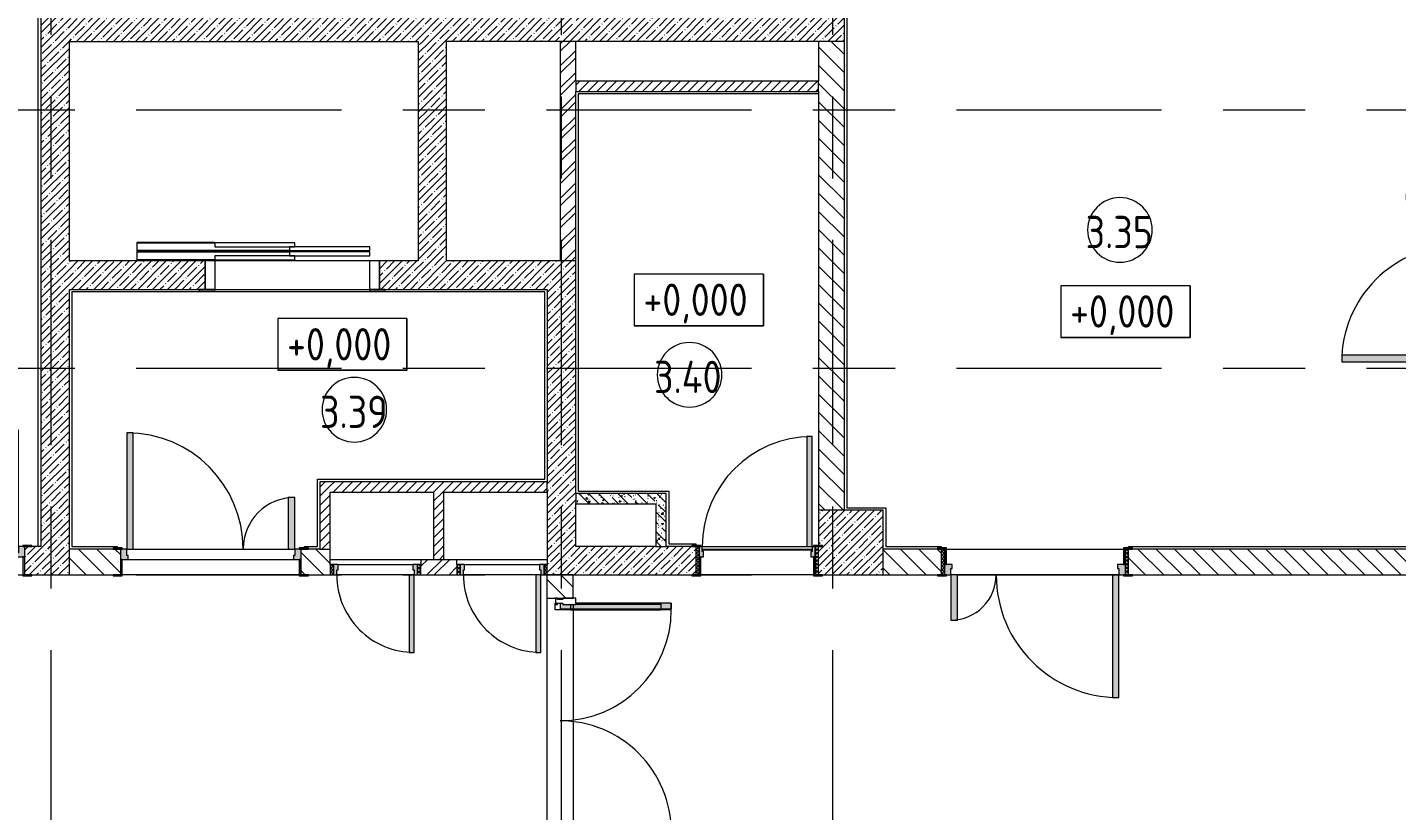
# Model space of a CAD drawing. Header units: millimetres. Extents: x 2623 to 210903, y -8553 to 29000.
# Drawn here: x 30771 to 41371, y 11575 to 17638 of the extents above; entities that cross this region are included whole.
import ezdxf

# ---------------------------------------------------------------- set-up
doc = ezdxf.new("R2010")
doc.units = ezdxf.units.MM
doc.linetypes.add('Осевая', pattern=[3175, 635, -476.25, 1587.5, -476.25])
for name, color, linetype, lineweight in [('A-AREA-IDEN', 7, 'Continuous', 9), ('A-GLAZ-CWMG', 7, 'Continuous', 9), ('A-WALL-1', 7, 'Continuous', 13), ('G-ANNO-DIMS', 7, 'Continuous', 9), ('I-WALL', 7, 'Continuous', 9), ('S-COLS', 7, 'Continuous', 9), ('Оси-2', 7, 'Осевая', 9)]:
    doc.layers.add(name, color=color, linetype=linetype, lineweight=lineweight)
for name, color, linetype, lineweight, true_color in [('A-DETL-GENF-4', 7, 'Continuous', 9, 0xe2e2e2), ('A-DETL-GENF-5', 7, 'Continuous', 9, 0xaaaaaa), ('A-DOOR-1', 7, 'Continuous', 9, 0xaaaaaa), ('A-DOOR-2', 7, 'Continuous', 9, 0xe2e2e2), ('A-DOOR-FRAM-1', 7, 'Continuous', 9, 0xe2e2e2), ('A-DOOR-FRAM-2', 7, 'Continuous', 9, 0xaaaaaa), ('A-FLOR-1', 7, 'Continuous', 9, 0xaaaaaa), ('I-WALL-1', 7, 'Continuous', 9, 0x787878)]:
    doc.layers.add(name, color=color, linetype=linetype, lineweight=lineweight, true_color=true_color)
doc.styles.add('GOST Common_5', font='GOST_Common.ttf', dxfattribs={"width": 0.9, "height": 250})
pattern_1 = [(45, (-63704.33, 0), (-57.024626, 57.024626), []), (45, (-63647.31, 0), (-57.024626, 57.024626), [100.806, -20.161, 3.353, -16.808])]
pattern_2 = [(45, (-63704.33, 0), (-85.53659, 85.53659), []), (45, (-63647.31, 0), (-85.53659, 85.53659), [])]
pattern_3 = [(135, (-63704.33, 0), (-70.71068, -70.71068), [])]
pattern_4 = [(45, (-63704.333, 0), (-35.35534, 35.35534), [])]
pattern_5 = [(135, (-63704.33, 0), (-75.43415, -75.43415), [106.68, -17.78, 3.556, -17.78]), (135, (-63704.33, 75.39), (-75.43415, -75.43415), []), (50, (-63704.33, 0), (127.52922, -11.15758), [13.335, -146.685]), (355, (-63704.33, 0), (-24.66966, 133.74002), [10.668, -117.348]), (100.451, (-63693.7, -0.93), (102.85973, 122.58178), [11.333, -124.663]), (46.184, (-63704.33, 35.56), (189.75516, -29.43036), [20.002, -220.027]), (96.636, (-63688.52, 33.1), (166.1822, 173.1996), [17, -186.995]), (351.184, (-63704.33, 35.56), (166.18393, 173.19757), [16.002, -176.022]), (21, (-63686.55, 26.67), (106.13027, -71.58603), [13.335, -146.685]), (326, (-63686.55, 26.67), (43.26188, 128.93175), [10.668, -117.348]), (71.451, (-63677.71, 20.7), (149.39198, 57.34505), [11.333, -124.663]), (37.5, (-63704.333, 0), (2.162228, 59.188357), [3.353, -112.573, 3.353, -115.773, -117.792]), (37.5, (-63704.333, 0), (2.162228, 59.188357), [-235.052, 3.353, -114.44]), (7.5, (-63704.33, 0), (46.773857, 70.126152), [3.353, -64.567, 3.353, -109.906, -44.894]), (7.5, (-63704.33, 0), (46.773857, 70.126152), [-181.178, 3.353, -41.542]), (327.5, (-63743.98, 0), (94.913671, -4.010093), [3.353, -41.097, 3.353, -135.331, -184.023]), (327.5, (-63743.98, 0), (94.913671, -4.010093), [-183.134, 3.353, -180.67]), (317.5, (-63761.76, 0), (103.69057, 17.79882), [3.353, -54.432, 3.353, -88.748, -130.683]), (317.5, (-63761.76, 0), (103.69057, 17.79882), [-149.885, 3.353, -127.33])]

# ---------------------------------------------------------------- blocks, each defined once
blk = doc.blocks.new('110_Дверь_СКБ_2Ст - Д-1_л_Лестничная клетка EIS60 2-32142534-План монтажа стен и перегородок 3 этажа в осях 23-33')
at = {"layer": 'A-DOOR-2'}
for points in [[(612.5, 110), (662.5, 110), (662.5, 1010), (612.5, 1010)], [(-587.5, 110), (-587.5, 510), (-637.5, 510), (-637.5, 110)], [(712.5, -110), (712.5, 30), (697.5, 30), (697.5, -110)]]:
    blk.add_hatch(color=256, dxfattribs=at).paths.add_polyline_path(points)
h = blk.add_hatch(color=256, dxfattribs=at)
h.paths.add_polyline_path([(712.5, 30), (712.5, 110), (662.5, 110), (662.5, 60), (652.5, 60), (652.5, 30)])
h.paths.add_polyline_path([(-627.5, 30), (-627.5, 60), (-637.5, 60), (-637.5, 110), (-687.5, 110), (-687.5, 30)])
at = {"layer": 'A-DOOR-FRAM-1'}
for points in [[(-672.5, 110), (-672.5, 118), (-742.5, 118), (-742.5, 110)], [(767.5, 110), (767.5, 118), (697.5, 118), (697.5, 110)], [(-672.5, -110), (-672.5, 30), (-687.5, 30), (-687.5, -110)], [(-672.5, -118), (-672.5, -110), (-742.5, -110), (-742.5, -118)], [(767.5, -118), (767.5, -110), (697.5, -110), (697.5, -118)]]:
    blk.add_hatch(color=256, dxfattribs=at).paths.add_polyline_path(points)
at = {"layer": 'A-DOOR-1'}
for p, q in [((662.5, 1010), (612.5, 1010)), ((612.5, 1010), (612.5, 110)), ((662.5, 110), (662.5, 1010)), ((-637.5, 510), (-637.5, 110)), ((-587.5, 510), (-637.5, 510)), ((-587.5, 110), (-587.5, 510)), ((-637.5, 110), (-587.5, 110)), ((612.5, 110), (662.5, 110))]:
    blk.add_line(p, q, dxfattribs=at)
for centre, radius, start, end in [((662.5, 110), 900, 90, 180), ((-637.5, 110), 400, 360, 90)]:
    blk.add_arc(centre, radius, start, end, dxfattribs=at)
at = {"layer": 'A-DOOR-FRAM-2'}
for p, q in [((-672.5, 118), (-742.5, 118)), ((-742.5, 118), (-742.5, 110)), ((-742.5, 110), (-672.5, 110)), ((-637.5, 110), (-687.5, 110)), ((-687.5, 110), (-687.5, 30)), ((-672.5, 110), (-672.5, 118)), ((-637.5, 60), (-637.5, 110)), ((662.5, 110), (662.5, 60)), ((712.5, 110), (662.5, 110)), ((767.5, 118), (697.5, 118)), ((697.5, 118), (697.5, 110)), ((697.5, 110), (767.5, 110)), ((712.5, 30), (712.5, 110)), ((767.5, 110), (767.5, 118)), ((-687.5, 30), (-627.5, 30)), ((-672.5, 30), (-687.5, 30)), ((-687.5, 30), (-687.5, -110)), ((-672.5, -110), (-672.5, 30)), ((-627.5, 60), (-637.5, 60)), ((-627.5, 30), (-627.5, 60)), ((662.5, 60), (652.5, 60)), ((652.5, 60), (652.5, 30)), ((652.5, 30), (712.5, 30)), ((712.5, 30), (697.5, 30)), ((697.5, 30), (697.5, -110)), ((712.5, -110), (712.5, 30)), ((-672.5, -110), (-742.5, -110)), ((-742.5, -110), (-742.5, -118)), ((-742.5, -118), (-672.5, -118)), ((-687.5, -110), (-672.5, -110)), ((-672.5, -118), (-672.5, -110)), ((697.5, -110), (712.5, -110)), ((767.5, -110), (697.5, -110)), ((697.5, -110), (697.5, -118)), ((697.5, -118), (767.5, -118)), ((767.5, -118), (767.5, -110))]:
    blk.add_line(p, q, dxfattribs=at)
blk = doc.blocks.new('110_Дверь_СКБ_2Ст - Д-3а 1450x2100h_Лестничная клетка из коридора-32352288-План монтажа стен и перегородок 3 этажа в осях 23-33')
at = {"layer": 'A-DOOR-2'}
for points in [[(-587.5, 100), (-587.5, 1000), (-637.5, 1000), (-637.5, 100)], [(662.5, 100), (662.5, 500), (612.5, 500), (612.5, 100)], [(712.5, -100), (712.5, 20), (697.5, 20), (697.5, -100)]]:
    blk.add_hatch(color=256, dxfattribs=at).paths.add_polyline_path(points)
h = blk.add_hatch(color=256, dxfattribs=at)
h.paths.add_polyline_path([(712.5, 20), (712.5, 100), (662.5, 100), (662.5, 50), (652.5, 50), (652.5, 20)])
h.paths.add_polyline_path([(-627.5, 20), (-627.5, 50), (-637.5, 50), (-637.5, 100), (-687.5, 100), (-687.5, 20)])
at = {"layer": 'A-DOOR-FRAM-1'}
for points in [[(-672.5, 100), (-672.5, 108), (-742.5, 108), (-742.5, 100)], [(767.5, 100), (767.5, 108), (697.5, 108), (697.5, 100)], [(-672.5, -100), (-672.5, 20), (-687.5, 20), (-687.5, -100)], [(-672.5, -108), (-672.5, -100), (-742.5, -100), (-742.5, -108)], [(767.5, -108), (767.5, -100), (697.5, -100), (697.5, -108)]]:
    blk.add_hatch(color=256, dxfattribs=at).paths.add_polyline_path(points)
at = {"layer": 'A-DOOR-1'}
for p, q in [((-637.5, 1000), (-637.5, 100)), ((-587.5, 1000), (-637.5, 1000)), ((-587.5, 100), (-587.5, 1000)), ((662.5, 500), (612.5, 500)), ((612.5, 500), (612.5, 100)), ((662.5, 100), (662.5, 500)), ((-637.5, 100), (-587.5, 100)), ((612.5, 100), (662.5, 100))]:
    blk.add_line(p, q, dxfattribs=at)
for centre, radius, start, end in [((-637.5, 100), 900, 0, 90), ((662.5, 100), 400, 90, 180)]:
    blk.add_arc(centre, radius, start, end, dxfattribs=at)
at = {"layer": 'A-DOOR-FRAM-2'}
for p, q in [((-672.5, 108), (-742.5, 108)), ((-742.5, 108), (-742.5, 100)), ((-672.5, 100), (-672.5, 108)), ((767.5, 108), (697.5, 108)), ((697.5, 108), (697.5, 100)), ((767.5, 100), (767.5, 108)), ((-742.5, 100), (-672.5, 100)), ((-637.5, 100), (-687.5, 100)), ((-687.5, 100), (-687.5, 20)), ((-687.5, 20), (-627.5, 20)), ((-672.5, 20), (-687.5, 20)), ((-687.5, 20), (-687.5, -100)), ((-672.5, -100), (-672.5, 20)), ((-637.5, 50), (-637.5, 100)), ((-627.5, 50), (-637.5, 50)), ((-627.5, 20), (-627.5, 50)), ((662.5, 50), (652.5, 50)), ((652.5, 50), (652.5, 20)), ((652.5, 20), (712.5, 20)), ((662.5, 100), (662.5, 50)), ((712.5, 100), (662.5, 100)), ((697.5, 100), (767.5, 100)), ((712.5, 20), (697.5, 20)), ((697.5, 20), (697.5, -100)), ((712.5, 20), (712.5, 100)), ((712.5, -100), (712.5, 20)), ((-672.5, -100), (-742.5, -100)), ((-742.5, -100), (-742.5, -108)), ((-687.5, -100), (-672.5, -100)), ((-672.5, -108), (-672.5, -100)), ((697.5, -100), (712.5, -100)), ((767.5, -100), (697.5, -100)), ((697.5, -100), (697.5, -108)), ((767.5, -108), (767.5, -100)), ((-742.5, -108), (-672.5, -108)), ((697.5, -108), (767.5, -108))]:
    blk.add_line(p, q, dxfattribs=at)
blk = doc.blocks.new('110_Дверь_СКБ_1Ст_Внутренняя1 - Д-8_п_ 950x2100h_охрана 2-32352576-План монтажа стен и перегородок 3 этажа в осях 23-33')
at = {"layer": 'A-DOOR-1'}
h = blk.add_hatch(dxfattribs=at)
h.set_pattern_fill('FP_13', color=256, style=0, pattern_type=2)
h.set_pattern_definition([(135, (1826.41, 174.685), (-14.14214, -14.14214), []), (225, (1826.41, 174.685), (14.14214, -14.14214), [])])
h.paths.add_polyline_path([(487, -110), (487, 110), (462, 110), (462, -110)])
at = {"layer": 'A-DOOR-2'}
h = blk.add_hatch(color=256, dxfattribs=at)
h.paths.add_polyline_path([(427, 30), (462, 30), (462, 110), (437, 110), (437, 70), (427, 70)])
h.paths.add_polyline_path([(-403, 30), (-403, 70), (-413, 70), (-413, 110), (-438, 110), (-438, 30)])
at = {"layer": 'A-DOOR-FRAM-1'}
for points in [[(397, 110), (437, 110), (437, 960), (397, 960), (397, 856)], [(-423, 110), (-423, 118), (-493, 118), (-493, 110)], [(-423, 109), (-423, 110), (-438, 109)], [(517, 110), (517, 118), (447, 118), (447, 110)], [(462, 109), (462, 110), (447, 109)], [(-423, -110), (-423, 30), (-438, 30), (-438, -110)], [(462, -110), (462, 30), (447, 30), (447, -110)], [(-423, -118), (-423, -110), (-493, -110), (-493, -118)], [(517, -118), (517, -110), (447, -110), (447, -118)]]:
    blk.add_hatch(color=256, dxfattribs=at).paths.add_polyline_path(points)
at = {"layer": 'A-DOOR-FRAM-2'}
h = blk.add_hatch(dxfattribs=at)
h.set_pattern_fill('FP_14', color=256, style=0, pattern_type=2)
h.set_pattern_definition([(45, (-296.384, 174.685), (-14.1421, 14.1421), []), (135, (-296.384, 174.685), (-14.1421, -14.1421), [])])
h.paths.add_polyline_path([(-438, -110), (-438, 110), (-463, 110), (-463, -110)])
at = {"layer": 'A-DOOR-1'}
for p, q in [((437, 960), (397, 960)), ((397, 960), (397, 110)), ((437, 110), (437, 960)), ((397, 110), (437, 110))]:
    blk.add_line(p, q, dxfattribs=at)
blk.add_arc((437, 110), 850, 90, 180, dxfattribs=at)
at = {"layer": 'A-DOOR-FRAM-2'}
for p, q in [((-423, 118), (-493, 118)), ((-493, 118), (-493, 110)), ((-493, 110), (-423, 110)), ((-438, 110), (-463, 110)), ((-463, 110), (-463, -110)), ((-413, 110), (-438, 110)), ((-438, 110), (-438, 30)), ((-438, -110), (-438, 110)), ((-423, 110), (-438, 110)), ((-438, 110), (-438, 109)), ((-438, 109), (-423, 109)), ((-423, 110), (-423, 118)), ((-423, 109), (-423, 110)), ((-413, 70), (-413, 110)), ((437, 110), (437, 70)), ((462, 110), (437, 110)), ((517, 118), (447, 118)), ((447, 118), (447, 110)), ((462, 110), (447, 110)), ((447, 110), (447, 109)), ((447, 110), (517, 110)), ((447, 109), (462, 109)), ((462, 30), (462, 110)), ((487, 110), (462, 110)), ((462, 110), (462, -110)), ((462, 109), (462, 110)), ((487, -110), (487, 110)), ((517, 110), (517, 118)), ((-438, 30), (-403, 30)), ((-423, 30), (-438, 30)), ((-438, 30), (-438, -110)), ((-423, -110), (-423, 30)), ((-403, 70), (-413, 70)), ((-403, 30), (-403, 70)), ((437, 70), (427, 70)), ((427, 70), (427, 30)), ((427, 30), (462, 30)), ((462, 30), (447, 30)), ((447, 30), (447, -110)), ((462, -110), (462, 30)), ((-423, -110), (-493, -110)), ((-493, -110), (-493, -118)), ((-493, -118), (-423, -118)), ((-463, -110), (-438, -110)), ((-438, -110), (-423, -110)), ((-423, -118), (-423, -110)), ((447, -110), (462, -110)), ((517, -110), (447, -110)), ((447, -110), (447, -118)), ((447, -118), (517, -118)), ((462, -110), (487, -110)), ((517, -118), (517, -110))]:
    blk.add_line(p, q, dxfattribs=at)
blk = doc.blocks.new('110_Дверь_СКБ_2Ст - Д-6_л__ ДОО_Дв_1450x2100h_Дверь из раздевальной в коридор-32357677-План монтажа стен и перегородок 3 этажа в осях 23-33')
at = {"layer": 'A-DOOR-1'}
h = blk.add_hatch(dxfattribs=at)
h.set_pattern_fill('FP_21', color=256, style=0, pattern_type=2)
h.set_pattern_definition([(135, (1576.41, 164.685), (-14.14214, -14.14214), []), (225, (1576.41, 164.685), (14.14214, -14.14214), [])])
h.paths.add_polyline_path([(737.5, 100), (712.5, 100), (712.5, -100), (737.5, -100), (737.5, -0.6)])
at = {"layer": 'A-DOOR-2'}
for points in [[(-587.5, 1050), (-637.5, 1050), (-637.5, 100), (-587.5, 100), (-587.5, 864.6)], [(612.5, 450), (612.5, 100), (662.5, 100), (662.5, 450)]]:
    blk.add_hatch(color=256, dxfattribs=at).paths.add_polyline_path(points)
h = blk.add_hatch(color=256, dxfattribs=at)
h.paths.add_polyline_path([(-684.5, 100), (-687.5, 100), (-687.5, 20), (-627.5, 20), (-627.5, 50), (-637.5, 50), (-637.5, 100)])
h.paths.add_polyline_path([(712.5, 100), (662.5, 100), (662.5, 50), (652.5, 50), (652.5, 20), (712.5, 20)])
at = {"layer": 'A-DOOR-FRAM-1'}
for points in [[(-672.5, 108), (-742.5, 108), (-742.5, 100), (-672.5, 100)], [(697.5, 108), (697.5, 100), (767.5, 100), (767.5, 108)], [(-684.5, 20), (-687.5, 20), (-687.5, -100), (-672.5, -100), (-672.5, 20)], [(712.5, 20), (697.5, 20), (697.5, -100), (712.5, -100), (712.5, -0.6)], [(-672.5, -100), (-742.5, -100), (-742.5, -108), (-672.5, -108)], [(697.5, -100), (697.5, -108), (767.5, -108), (767.5, -100)]]:
    blk.add_hatch(color=256, dxfattribs=at).paths.add_polyline_path(points)
at = {"layer": 'A-DOOR-FRAM-2'}
h = blk.add_hatch(dxfattribs=at)
h.set_pattern_fill('FP_22', color=256, style=0, pattern_type=2)
h.set_pattern_definition([(45, (-546.384, 164.685), (-14.1421, 14.1421), []), (135, (-546.384, 164.685), (-14.1421, -14.1421), [])])
h.paths.add_polyline_path([(-712.5, 100), (-712.5, -100), (-687.5, -100), (-687.5, 100)])
at = {"layer": 'A-DOOR-1'}
for p, q in [((-637.5, 1050), (-637.5, 100)), ((-587.5, 1050), (-637.5, 1050)), ((-587.5, 100), (-587.5, 1050)), ((662.5, 450), (612.5, 450)), ((612.5, 450), (612.5, 100)), ((662.5, 100), (662.5, 450)), ((-637.5, 100), (-587.5, 100)), ((612.5, 100), (662.5, 100))]:
    blk.add_line(p, q, dxfattribs=at)
for centre, radius, start, end in [((-637.5, 100), 950, 0, 90), ((662.5, 100), 350, 90, 180)]:
    blk.add_arc(centre, radius, start, end, dxfattribs=at)
at = {"layer": 'A-DOOR-FRAM-2'}
for p, q in [((-672.5, 108), (-742.5, 108)), ((-742.5, 108), (-742.5, 100)), ((-672.5, 100), (-672.5, 108)), ((767.5, 108), (697.5, 108)), ((697.5, 108), (697.5, 100)), ((767.5, 100), (767.5, 108)), ((-742.5, 100), (-672.5, 100)), ((-687.5, 100), (-712.5, 100)), ((-712.5, 100), (-712.5, -100)), ((-637.5, 100), (-687.5, 100)), ((-687.5, 100), (-687.5, 20)), ((-687.5, -100), (-687.5, 100)), ((-687.5, 20), (-627.5, 20)), ((-672.5, 20), (-687.5, 20)), ((-687.5, 20), (-687.5, -100)), ((-672.5, -100), (-672.5, 20)), ((-637.5, 50), (-637.5, 100)), ((-627.5, 50), (-637.5, 50)), ((-627.5, 20), (-627.5, 50)), ((662.5, 50), (652.5, 50)), ((652.5, 50), (652.5, 20)), ((652.5, 20), (712.5, 20)), ((662.5, 100), (662.5, 50)), ((712.5, 100), (662.5, 100)), ((697.5, 100), (767.5, 100)), ((712.5, 20), (697.5, 20)), ((697.5, 20), (697.5, -100)), ((712.5, 20), (712.5, 100)), ((737.5, 100), (712.5, 100)), ((712.5, 100), (712.5, -100)), ((712.5, -100), (712.5, 20)), ((737.5, -100), (737.5, 100)), ((-672.5, -100), (-742.5, -100)), ((-742.5, -100), (-742.5, -108)), ((-712.5, -100), (-687.5, -100)), ((-687.5, -100), (-672.5, -100)), ((-672.5, -108), (-672.5, -100)), ((697.5, -100), (712.5, -100)), ((767.5, -100), (697.5, -100)), ((697.5, -100), (697.5, -108)), ((712.5, -100), (737.5, -100)), ((767.5, -108), (767.5, -100)), ((-742.5, -108), (-672.5, -108)), ((697.5, -108), (767.5, -108))]:
    blk.add_line(p, q, dxfattribs=at)
blk = doc.blocks.new('110_Дверь_СКБ_1Ст - д-18 700x2100h_Технический шкаф ЭОМ и СС-V17-План монтажа стен и перегородок 3 этажа в осях 23-33')
at = {"layer": 'A-DOOR-1'}
h = blk.add_hatch(dxfattribs=at)
h.set_pattern_fill('FP_26', color=256, style=0, pattern_type=2)
h.set_pattern_definition([(135, (1951.41, 124.685), (-14.14214, -14.14214), []), (225, (1951.41, 124.685), (14.14214, -14.14214), [])])
h.paths.add_polyline_path([(362.5, 60), (337.5, 60), (337.5, -20), (362.5, -20)])
at = {"layer": 'A-DOOR-2'}
h = blk.add_hatch(color=256, dxfattribs=at)
h.paths.add_polyline_path([(312.5, 60), (312.5, 20), (302.5, 20), (302.5, -20), (337.5, -20), (337.5, 60)])
h.paths.add_polyline_path([(-287.5, 60), (-312.5, 60), (-312.5, -20), (-277.5, -20), (-277.5, 20), (-287.5, 20)])
at = {"layer": 'A-DOOR-FRAM-1'}
blk.add_hatch(color=256, dxfattribs=at).paths.add_polyline_path([(-247.5, 660), (-287.5, 660), (-287.5, 60), (-247.5, 60)])
at = {"layer": 'A-DOOR-FRAM-2'}
h = blk.add_hatch(dxfattribs=at)
h.set_pattern_fill('FP_27', color=256, style=0, pattern_type=2)
h.set_pattern_definition([(45, (-171.384, 124.685), (-14.1421, 14.1421), []), (135, (-171.384, 124.685), (-14.1421, -14.1421), [])])
h.paths.add_polyline_path([(-312.5, 60), (-337.5, 60), (-337.5, -20), (-312.5, -20)])
at = {"layer": 'A-DOOR-1'}
for p, q in [((-287.5, 660), (-287.5, 60)), ((-247.5, 660), (-287.5, 660)), ((-247.5, 60), (-247.5, 660)), ((-287.5, 60), (-247.5, 60))]:
    blk.add_line(p, q, dxfattribs=at)
blk.add_arc((-287.5, 60), 600, 360, 90, dxfattribs=at)
at = {"layer": 'A-DOOR-FRAM-2'}
for p, q in [((-312.5, 60), (-337.5, 60)), ((-337.5, 60), (-337.5, -20)), ((-287.5, 60), (-312.5, 60)), ((-312.5, 60), (-312.5, -20)), ((-312.5, -20), (-312.5, 60)), ((-287.5, 20), (-287.5, 60)), ((-277.5, 20), (-287.5, 20)), ((-277.5, -20), (-277.5, 20)), ((-247.5, 60), (312.5, 60)), ((312.5, 20), (302.5, 20)), ((302.5, 20), (302.5, -20)), ((312.5, 60), (312.5, 20)), ((337.5, 60), (312.5, 60)), ((337.5, -20), (337.5, 60)), ((362.5, 60), (337.5, 60)), ((337.5, 60), (337.5, -20)), ((362.5, -20), (362.5, 60)), ((-337.5, -20), (-312.5, -20)), ((-312.5, -20), (-277.5, -20)), ((302.5, -20), (-277.5, -20)), ((302.5, -20), (337.5, -20)), ((337.5, -20), (362.5, -20))]:
    blk.add_line(p, q, dxfattribs=at)
blk = doc.blocks.new('BSC_Колонна _Прямоугольная - 500х500-17857564-План монтажа стен и перегородок 3 этажа в осях 23-33')
at = {"layer": 'S-COLS'}
h = blk.add_hatch(dxfattribs=at)
h.set_pattern_fill('FP_36', color=256, style=0, pattern_type=2)
h.set_pattern_definition([(45, (-100850, -13650), (-57.024626, 57.024626), []), (45, (-100792.975, -13650), (-57.024626, 57.024626), [100.806, -20.161, 3.353, -16.808])])
h.paths.add_polyline_path([(-220, -250), (250, -250), (250, 250), (-250, 250), (-250, -22), (-220, -22), (-220, -30), (-250, -30), (-250, -250)])
for p, q in [((250, 250), (-250, 250)), ((-250, 250), (-250, -22)), ((250, -250), (250, 250)), ((-220, -250), (250, -250))]:
    blk.add_line(p, q, dxfattribs=at)
blk = doc.blocks.new('DOR_Дверь лифта - 1350х2050h-19118285-План монтажа стен и перегородок 3 этажа в осях 23-33')
at = {"layer": 'A-DOOR-1'}
for p, q in [((-600, 125), (-720, 125)), ((-720, 125), (-720, 110)), ((-720, 110), (-600, 110)), ((-675, 110), (-675, -110)), ((-600, 110), (-675, 110)), ((-600, 110), (-600, 125)), ((600, 110), (-600, 110)), ((-600, 110), (-600, -110)), ((720, 125), (600, 125)), ((600, 125), (600, 110)), ((600, -110), (600, 110)), ((675, 110), (600, 110)), ((600, 110), (720, 110)), ((675, -110), (675, 110)), ((720, 110), (720, 125)), ((-675, -110), (-600, -110)), ((-600, -110), (600, -110)), ((-600, -150), (-600, -180)), ((20, -150), (-600, -150)), ((-600, -180), (20, -180)), ((-600, -190), (-600, -220)), ((20, -190), (-600, -190)), ((-20, -120), (-20, -150)), ((600, -120), (-20, -120)), ((-20, -150), (600, -150)), ((20, -180), (20, -150)), ((20, -220), (20, -190)), ((600, -110), (675, -110)), ((600, -150), (600, -120)), ((-600, -220), (20, -220)), ((-20, -220), (-20, -250)), ((600, -220), (-20, -220)), ((-20, -250), (600, -250)), ((600, -250), (600, -220))]:
    blk.add_line(p, q, dxfattribs=at)
at = {"layer": 'A-DOOR-FRAM-2'}
for p, q in [((1200, -180), (20, -180)), ((20, -180), (20, -183)), ((20, -183), (1203, -183)), ((1203, -187), (20, -187)), ((20, -187), (20, -190)), ((20, -190), (1200, -190)), ((600, -117), (600, -120)), ((1203, -117), (600, -117)), ((600, -120), (1200, -120)), ((1200, -120), (1200, -180)), ((1200, -190), (1200, -250)), ((1203, -183), (1203, -117)), ((1203, -253), (1203, -187)), ((600, -250), (600, -253)), ((1200, -250), (600, -250)), ((600, -253), (1203, -253))]:
    blk.add_line(p, q, dxfattribs=at)
blk = doc.blocks.new('110_Дверь_СКБ_2Ст - Д-5_п_ Из игровой в коридор-32357676-План монтажа стен и перегородок 3 этажа в осях 23-33')
at = {"layer": 'A-DOOR-2'}
for points in [[(-638, 920), (-638, 20), (-588, 20), (-588, 920)], [(612, 420), (612, 20), (662, 20), (662, 420)]]:
    blk.add_hatch(color=256, dxfattribs=at).paths.add_polyline_path(points)
h = blk.add_hatch(color=256, dxfattribs=at)
h.paths.add_polyline_path([(-688, -60), (-628, -60), (-628, -30), (-638, -30), (-638, 20), (-688, 20)])
h.paths.add_polyline_path([(652, -30), (652, -60), (712, -60), (712, 20), (662, 20), (662, -30)])
at = {"layer": 'A-DOOR-FRAM-1'}
for points in [[(-742, 20), (-672, 20), (-672, 28), (-742, 28)], [(698, 20), (768, 20), (768, 28), (698, 28)], [(-742, -28), (-672, -28), (-672, -20), (-742, -20)], [(698, -28), (768, -28), (768, -20), (698, -20)]]:
    blk.add_hatch(color=256, dxfattribs=at).paths.add_polyline_path(points)
at = {"layer": 'A-DOOR-1'}
for p, q in [((-638, 920), (-638, 20)), ((-588, 920), (-638, 920)), ((-588, 20), (-588, 920)), ((662, 420), (612, 420)), ((612, 420), (612, 20)), ((662, 20), (662, 420)), ((-638, 20), (-588, 20)), ((612, 20), (662, 20))]:
    blk.add_line(p, q, dxfattribs=at)
for centre, radius, start, end in [((-638, 20), 900, 0, 90), ((662, 20), 400, 90, 180)]:
    blk.add_arc(centre, radius, start, end, dxfattribs=at)
at = {"layer": 'A-DOOR-FRAM-2'}
for p, q in [((-672, 28), (-742, 28)), ((-742, 28), (-742, 20)), ((-742, 20), (-672, 20)), ((-638, 20), (-688, 20)), ((-688, 20), (-688, -60)), ((-672, 20), (-672, 28)), ((-638, -30), (-638, 20)), ((662, 20), (662, -30)), ((712, 20), (662, 20)), ((768, 28), (698, 28)), ((698, 28), (698, 20)), ((698, 20), (768, 20)), ((712, -60), (712, 20)), ((768, 20), (768, 28)), ((-672, -20), (-742, -20)), ((-742, -20), (-742, -28)), ((-742, -28), (-672, -28)), ((-688, -60), (-628, -60)), ((-672, -19), (-688, -19)), ((-688, -19), (-688, -20)), ((-688, -20), (-672, -20)), ((-672, -20), (-672, -19)), ((-672, -28), (-672, -20)), ((-628, -30), (-638, -30)), ((-628, -60), (-628, -30)), ((662, -30), (652, -30)), ((652, -30), (652, -60)), ((652, -60), (712, -60)), ((712, -19), (698, -19)), ((698, -19), (698, -20)), ((698, -20), (712, -20)), ((768, -20), (698, -20)), ((698, -20), (698, -28)), ((698, -28), (768, -28)), ((712, -20), (712, -19)), ((768, -28), (768, -20))]:
    blk.add_line(p, q, dxfattribs=at)
blk = doc.blocks.new('Дверь_Витражная_остекление_ - ВВ-7 остекление-32356329-План монтажа стен и перегородок 3 этажа в осях 23-33')
at = {"layer": 'A-DETL-GENF-4'}
for points in [[(-860, -880), (-815, -880), (-815, -20), (-860, -20)], [(865, -880), (910, -880), (910, -140), (900, -140), (900, -40), (910, -40), (910, -20), (865, -20), (865, -572)]]:
    blk.add_hatch(color=256, dxfattribs=at).paths.add_polyline_path(points)
at = {"layer": 'A-DETL-GENF-5'}
for p, q in [((-815, -20), (-860, -20)), ((-860, -880), (-860, -20)), ((-815, -20), (-860, -20)), ((-860, -20), (-860, -880)), ((-860, -100), (-815, -100)), ((-850, -800), (-850, -100)), ((-815, -880), (-815, -20)), ((-815, -880), (-815, -20)), ((-806, -800), (-806, -100)), ((856, -800), (856, -100)), ((865, -880), (865, -20)), ((865, -20), (865, -880)), ((900, -100), (865, -100)), ((900, -800), (900, -140)), ((910, -880), (910, -140)), ((910, -880), (910, -140)), ((-860, -800), (-815, -800)), ((910, -800), (865, -800)), ((-860, -880), (-815, -880)), ((-860, -880), (-815, -880)), ((910, -880), (865, -880)), ((865, -880), (910, -880))]:
    blk.add_line(p, q, dxfattribs=at)
at = {"layer": 'A-DOOR-1'}
for p, q in [((-910, 20), (-860, 20)), ((-910, -20), (-910, 20)), ((-860, 20), (-860, -20)), ((860, 20), (910, 20)), ((860, -20), (860, 20)), ((910, 20), (910, -20)), ((-860, -20), (-910, -20)), ((-860, -880), (-860, -20)), ((860, -880), (860, -20)), ((910, -20), (860, -20))]:
    blk.add_line(p, q, dxfattribs=at)
for centre, start, end in [((-860, -20), 270, 0), ((860, -20), 180, 270)]:
    blk.add_arc(centre, 860, start, end, dxfattribs=at)
blk = doc.blocks.new('Прямоугольный импост - Импост структурный с накладкой - 160мм Темный-32348142-План монтажа стен и перегородок 3 этажа в осях 23-33')
at = {"layer": 'A-GLAZ-CWMG'}
for p, q in [((0, 17), (-50, 17)), ((-50, 17), (-50, 0)), ((-50, 0), (-40, 0)), ((-40, 0), (-40, -40)), ((-10, -40), (-10, 0)), ((-10, 0), (0, 0)), ((0, 0), (0, 17)), ((-40, -40), (-50, -40)), ((-50, -40), (-50, -140)), ((0, -40), (-10, -40)), ((0, -140), (0, -40)), ((-50, -140), (0, -140))]:
    blk.add_line(p, q, dxfattribs=at)
blk = doc.blocks.new('Марка_Помещения - Номер-25198446-План монтажа стен и перегородок 3 этажа в осях 23-33')
at = {"layer": 'A-AREA-IDEN'}
for start, end in [(360, 180), (180, 360)]:
    blk.add_arc((0, 0), 2.5, start, end, dxfattribs=at)
blk = doc.blocks.new('Высотные отметки - 10х4_h_-17668695-План монтажа стен и перегородок 3 этажа в осях 23-33')
at = {"layer": 'G-ANNO-DIMS'}
for p, q in [((-5, 4), (-5, 0)), ((5, 4), (-5, 4)), ((5, 4), (-5, 4)), ((-5, 4), (-5, 0)), ((5, 4), (5, 0)), ((5, 0), (5, 4)), ((5, 0), (-5, 0)), ((-5, 0), (5, 0))]:
    blk.add_line(p, q, dxfattribs=at)

msp = doc.modelspace()

# ---------------------------------------------------------------- hatches: boundary and pattern name
at = {"layer": 'I-WALL'}
h = msp.add_hatch(dxfattribs=at)
h.set_pattern_fill('FP_4', color=256, style=0, pattern_type=2)
h.set_pattern_definition(pattern_1)
h.paths.add_polyline_path([(36875.7, 17530), (37095.7, 17530), (37095.7, 21400), (36875.7, 21400), (36875.7, 17750)])
h = msp.add_hatch(dxfattribs=at)
h.set_pattern_fill('FP_4', color=256, style=0, pattern_type=2)
h.set_pattern_definition(pattern_1)
h.paths.add_polyline_path([(31095.7, 13620), (31095.7, 17750), (30875.7, 17750), (30875.7, 13620), (30992, 13620)])
h = msp.add_hatch(dxfattribs=at)
h.set_pattern_fill('FP_4', color=256, style=0, pattern_type=2)
h.set_pattern_definition(pattern_1)
h.paths.add_polyline_path([(36875.7, 17530), (36875.7, 17750), (31095.7, 17750), (31095.7, 17530), (36084.7, 17530)])
h = msp.add_hatch(dxfattribs=at)
h.set_pattern_fill('FP_4', color=256, style=0, pattern_type=2)
h.set_pattern_definition(pattern_1)
h.paths.add_polyline_path([(33795.7, 15830), (34015.7, 15830), (34015.7, 17530), (33795.7, 17530), (33795.7, 16961.4)])
h = msp.add_hatch(dxfattribs=at)
h.set_pattern_fill('FP_12', color=256, style=0, pattern_type=2)
h.set_pattern_definition(pattern_2)
h.paths.add_polyline_path([(35015.7, 15830), (35015.7, 17530), (34895.7, 17530), (34895.7, 15830)])
h = msp.add_hatch(dxfattribs=at)
h.set_pattern_fill('FP_7', color=256, style=0, pattern_type=2)
h.set_pattern_definition(pattern_3)
h.paths.add_polyline_path([(36895.7, 13900), (37095.7, 13900), (37095.7, 17530), (36895.7, 17530), (36895.7, 14365.8)])
h = msp.add_hatch(dxfattribs=at)
h.set_pattern_fill('FP_8', color=256, style=0, pattern_type=2)
h.set_pattern_definition(pattern_4)
h.paths.add_polyline_path([(36895.7, 17142.8), (36895.7, 17222.8), (35015.7, 17222.8), (35015.7, 17142.8), (36084.7, 17142.8)])
h = msp.add_hatch(dxfattribs=at)
h.set_pattern_fill('FP_4', color=256, style=0, pattern_type=2)
h.set_pattern_definition(pattern_1)
h.paths.add_polyline_path([(34795.7, 15610), (34795.7, 15830), (33495.7, 15830), (33495.7, 15610), (33538.4, 15610)])
h.paths.add_polyline_path([(31628.6, 15610), (32145.7, 15610), (32145.7, 15830), (31095.7, 15830), (31095.7, 15610)])
h = msp.add_hatch(dxfattribs=at)
h.set_pattern_fill('FP_4', color=256, style=0, pattern_type=2)
h.set_pattern_definition(pattern_1)
h.paths.add_polyline_path([(34811.5, 13620), (35015.7, 13620), (35015.7, 15830), (34795.7, 15830), (34795.7, 13620)])
h = msp.add_hatch(dxfattribs=at)
h.set_pattern_fill('FP_8', color=256, style=0, pattern_type=2)
h.set_pattern_definition(pattern_4)
h.paths.add_polyline_path([(33115.7, 13600), (33115.7, 14120), (33035.7, 14120), (33035.7, 13600)])
h = msp.add_hatch(dxfattribs=at)
h.set_pattern_fill('FP_8', color=256, style=0, pattern_type=2)
h.set_pattern_definition(pattern_4)
h.paths.add_polyline_path([(34795.7, 14040), (34795.7, 14120), (33115.7, 14120), (33115.7, 14040), (33995.7, 14040)])
h = msp.add_hatch(dxfattribs=at)
h.set_pattern_fill('FP_8', color=256, style=0, pattern_type=2)
h.set_pattern_definition(pattern_4)
h.paths.add_polyline_path([(33995.7, 13520), (33995.7, 14040), (33915.7, 14040), (33915.7, 13520)])
h = msp.add_hatch(dxfattribs=at)
h.set_pattern_fill('FP_4', color=256, style=0, pattern_type=2)
h.set_pattern_definition(pattern_1)
h.paths.add_polyline_path([(30750.7, 13400), (31095.7, 13400), (31095.7, 13620), (30750.7, 13620), (30750.7, 13500.6)])
h.paths.add_polyline_path([(29350.7, 13400), (29350.7, 13620), (29105.7, 13620), (29105.7, 13400), (29295.7, 13400)])
h = msp.add_hatch(dxfattribs=at)
h.set_pattern_fill('FP_7', color=256, style=0, pattern_type=2)
h.set_pattern_definition(pattern_3)
h.paths.add_polyline_path([(32890.7, 13400), (33115.7, 13400), (33115.7, 13600), (32890.7, 13600), (32890.7, 13500.6)])
h.paths.add_polyline_path([(31490.7, 13400), (31490.7, 13600), (31095.7, 13600), (31095.7, 13400), (31435.7, 13400)])
h = msp.add_hatch(dxfattribs=at)
h.set_pattern_fill('FP_4', color=256, style=0, pattern_type=2)
h.set_pattern_definition(pattern_1)
h.paths.add_polyline_path([(35915.7, 13400), (35945.7, 13400), (35945.7, 13620), (34795.7, 13620), (34795.7, 13400), (35448.1, 13400)])
h = msp.add_hatch(dxfattribs=at)
h.set_pattern_fill('FP_7', color=256, style=0, pattern_type=2)
h.set_pattern_definition(pattern_3)
h.paths.add_polyline_path([(57225.7, 13400), (57225.7, 13600), (55226.1, 13600), (55226.1, 13400), (56755.7, 13400)])
h.paths.add_polyline_path([(53776.1, 13400), (53776.1, 13600), (52395.7, 13600), (52395.7, 13400), (53746.1, 13400)])
h.paths.add_polyline_path([(51895.7, 13400), (51895.7, 13600), (47345.7, 13600), (47345.7, 13400), (51362.8, 13400)])
h.paths.add_polyline_path([(46845.7, 13400), (46845.7, 13600), (46065.7, 13600), (46065.7, 13400), (46270.1, 13400)])
h.paths.add_polyline_path([(44585.7, 13400), (44615.7, 13400), (44615.7, 13600), (39295.7, 13600), (39295.7, 13400), (43723.7, 13400)])
h.paths.add_polyline_path([(37815.7, 13400), (37845.7, 13400), (37845.7, 13600), (37395.7, 13600), (37395.7, 13400)])
h = msp.add_hatch(dxfattribs=at)
h.set_pattern_fill('FP_12', color=256, style=0, pattern_type=2)
h.set_pattern_definition(pattern_2)
h.paths.add_polyline_path([(33815.7, 13400), (34095.7, 13400), (34095.7, 13520), (33815.7, 13520), (33815.7, 13480)])
h = msp.add_hatch(dxfattribs=at)
h.set_pattern_fill('FP_7', color=256, style=0, pattern_type=2)
h.set_pattern_definition(pattern_3)
h.paths.add_polyline_path([(34995.7, 10600), (34995.7, 11320), (34795.7, 11320), (34795.7, 10600), (34811.5, 10600)])
h.paths.add_polyline_path([(34795.7, 13220), (34995.7, 13220), (34995.7, 13400), (34795.7, 13400)])
at = {"layer": 'I-WALL-1'}
h = msp.add_hatch(dxfattribs=at)
h.set_pattern_fill('FP_25', color=256, style=0, pattern_type=2)
h.set_pattern_definition(pattern_5)
h.paths.add_polyline_path([(35635.7, 13950), (35715.7, 13950), (35715.7, 14030), (35015.7, 14030), (35015.7, 13950)])
h = msp.add_hatch(dxfattribs=at)
h.set_pattern_fill('FP_25', color=256, style=0, pattern_type=2)
h.set_pattern_definition(pattern_5)
h.paths.add_polyline_path([(35715.7, 13620), (35715.7, 13950), (35635.7, 13950), (35635.7, 13620)])

# ---------------------------------------------------------------- linework, layer by layer
at = {"layer": 'A-FLOR-1'}
for p, q in [((37115.7, 21130), (37115.7, 13920)), ((30854.7, 13620), (30854.7, 17750)), ((35035.7, 17122.8), (35035.7, 14047.8)), ((36895.7, 17122.8), (35035.7, 17122.8)), ((34775.7, 15590), (31115.7, 15590)), ((31115.7, 15590), (31115.7, 13620)), ((34775.7, 14140), (34775.7, 15590)), ((33015.7, 13620), (33015.7, 14140)), ((33015.7, 14140), (34775.7, 14140)), ((35035.7, 14047.8), (35735.7, 14047.8)), ((35735.7, 14047.8), (35735.7, 13640)), ((37115.7, 13920), (37415.7, 13920)), ((37415.7, 13920), (37415.7, 13620)), ((31115.7, 13620), (31465.7, 13620)), ((31465.7, 13620), (31465.7, 13608)), ((32915.7, 13620), (33015.7, 13620)), ((32915.7, 13608), (32915.7, 13620)), ((35735.7, 13640), (35945.7, 13640)), ((35945.7, 13640), (35945.7, 13628)), ((35995.7, 13600), (36845.7, 13600)), ((36845.7, 13590.2), (35995.7, 13590.2)), ((37415.7, 13620), (37845.7, 13620)), ((37845.7, 13620), (37845.7, 13608)), ((39295.7, 13608), (39295.7, 13620)), ((39295.7, 13620), (41845.7, 13620)), ((31550.7, 13520), (32830.7, 13520))]:
    msp.add_line(p, q, dxfattribs=at)
at = {"layer": 'A-WALL-1'}
for p, q in [((35015.7, 17222.8), (35015.7, 17142.8)), ((36895.7, 17142.8), (36895.7, 17222.8)), ((34795.7, 14040), (34795.7, 14120)), ((35015.7, 14030), (35015.7, 13950)), ((31095.7, 13400), (31095.7, 13600)), ((33035.7, 13600), (33115.7, 13600)), ((35635.7, 13620), (35715.7, 13620)), ((33915.7, 13520), (33995.7, 13520))]:
    msp.add_line(p, q, dxfattribs=at)
at = {"layer": 'I-WALL'}
for p, q in [((37095.7, 13900), (37095.7, 21400)), ((30875.7, 17750), (30875.7, 13620)), ((31095.7, 15830), (31095.7, 17530)), ((31095.7, 17530), (33795.7, 17530)), ((33795.7, 17530), (33795.7, 15830)), ((34015.7, 15830), (34015.7, 17530)), ((37095.7, 17530), (34015.7, 17530)), ((34895.7, 17530), (34895.7, 15830)), ((35015.7, 17222.8), (35015.7, 17530)), ((36895.7, 17530), (36895.7, 17222.8)), ((36895.7, 17222.8), (35015.7, 17222.8)), ((35015.7, 17142.8), (36895.7, 17142.8)), ((35015.7, 14030), (35015.7, 17142.8)), ((36895.7, 17142.8), (36895.7, 13900)), ((32145.7, 15830), (31095.7, 15830)), ((32145.7, 15610), (32145.7, 15830)), ((33795.7, 15830), (33495.7, 15830)), ((33495.7, 15830), (33495.7, 15610)), ((35015.7, 15830), (34015.7, 15830)), ((31095.7, 13600), (31095.7, 15610)), ((31095.7, 15610), (32145.7, 15610)), ((33495.7, 15610), (34795.7, 15610)), ((34795.7, 15610), (34795.7, 14120)), ((33035.7, 14120), (33035.7, 13600)), ((34795.7, 14120), (33035.7, 14120)), ((33115.7, 13480), (33115.7, 14040)), ((33115.7, 14040), (33915.7, 14040)), ((33915.7, 14040), (33915.7, 13520)), ((33995.7, 14040), (34795.7, 14040)), ((33995.7, 13520), (33995.7, 14040)), ((34795.7, 14040), (34795.7, 13480)), ((35715.7, 14030), (35015.7, 14030)), ((35715.7, 13620), (35715.7, 14030)), ((35015.7, 13950), (35635.7, 13950)), ((35015.7, 13620), (35015.7, 13950)), ((35635.7, 13950), (35635.7, 13620)), ((30875.7, 13620), (30805.7, 13620)), ((31435.7, 13600), (31095.7, 13600)), ((31590.7, 13600), (32790.7, 13600)), ((33035.7, 13600), (32945.7, 13600)), ((35635.7, 13620), (35015.7, 13620)), ((35915.7, 13620), (35715.7, 13620)), ((35995.7, 13620), (36805.7, 13620)), ((37815.7, 13600), (37395.7, 13600)), ((37885.7, 13600), (39255.7, 13600)), ((44585.7, 13600), (39325.7, 13600)), ((33115.7, 13520), (33915.7, 13520)), ((33815.7, 13520), (33815.7, 13480)), ((33995.7, 13520), (34795.7, 13520)), ((34095.7, 13480), (34095.7, 13520)), ((30805.7, 13400), (31435.7, 13400)), ((32875.7, 13400), (31505.7, 13400)), ((32945.7, 13400), (33115.7, 13400)), ((33815.7, 13400), (34095.7, 13400)), ((34795.7, 13400), (35915.7, 13400)), ((34995.7, 13400), (34795.7, 13400)), ((34795.7, 11320), (34795.7, 13400)), ((34995.7, 13220), (34995.7, 13400)), ((36855.7, 13400), (35985.7, 13400)), ((37395.7, 13400), (37815.7, 13400)), ((39170.7, 13400), (37970.7, 13400)), ((39325.7, 13400), (44585.7, 13400)), ((34795.7, 13220), (34995.7, 13220)), ((34995.7, 13170), (34995.7, 11370))]:
    msp.add_line(p, q, dxfattribs=at)
at = {"layer": 'Оси-2'}
for p, q in [((37005.7, 593.7), (37005.7, 19528.3)), ((30955.7, 593.7), (30955.7, 18900)), ((34905.7, 593.7), (34905.7, 18900)), ((20977.5, 17000), (59025.7, 17000)), ((20977.5, 15000), (58455.7, 15000)), ((20977.5, 13400), (58425.7, 13400))]:
    msp.add_line(p, q, dxfattribs=at)

# ---------------------------------------------------------------- block references
at = {"layer": 'A-AREA-IDEN', "xscale": 99.99999999999993, "yscale": 99.99999999999993, "zscale": 99.99999999999993}
for p in [(39228.7, 16070.3), (35896.8, 14948.8), (33302, 14678.5)]:
    msp.add_blockref('Марка_Помещения - Номер-25198446-План монтажа стен и перегородок 3 этажа в осях 23-33', p, dxfattribs=at)
at = {"layer": 'A-DOOR-1'}
for name, p, rotation in [('110_Дверь_СКБ_2Ст - Д-5_п_ Из игровой в коридор-32357676-План монтажа стен и перегородок 3 этажа в осях 23-33', (41865.7, 15687.5), 89.99999999999986), ('DOR_Дверь лифта - 1350х2050h-19118285-План монтажа стен и перегородок 3 этажа в осях 23-33', (32820.7, 15720), 180), ('110_Дверь_СКБ_2Ст - Д-6_л__ ДОО_Дв_1450x2100h_Дверь из раздевальной в коридор-32357677-План монтажа стен и перегородок 3 этажа в осях 23-33', (38583.2, 13500), 180), ('110_Дверь_СКБ_1Ст - д-18 700x2100h_Технический шкаф ЭОМ и СС-V17-План монтажа стен и перегородок 3 этажа в осях 23-33', (33478.2, 13460), 180), ('110_Дверь_СКБ_1Ст - д-18 700x2100h_Технический шкаф ЭОМ и СС-V17-План монтажа стен и перегородок 3 этажа в осях 23-33', (34458.2, 13460), 180), ('Дверь_Витражная_остекление_ - ВВ-7 остекление-32356329-План монтажа стен и перегородок 3 этажа в осях 23-33', (34875.7, 12270), 89.99999999999993)]:
    msp.add_blockref(name, p, dxfattribs=dict(at, rotation=rotation))
for name, p in [('110_Дверь_СКБ_2Ст - Д-1_л_Лестничная клетка EIS60 2-32142534-План монтажа стен и перегородок 3 этажа в осях 23-33', (30038.2, 13510)), ('110_Дверь_СКБ_2Ст - Д-3а 1450x2100h_Лестничная клетка из коридора-32352288-План монтажа стен и перегородок 3 этажа в осях 23-33', (32178.2, 13500)), ('110_Дверь_СКБ_1Ст_Внутренняя1 - Д-8_п_ 950x2100h_охрана 2-32352576-План монтажа стен и перегородок 3 этажа в осях 23-33', (36408.2, 13510))]:
    msp.add_blockref(name, p, dxfattribs=at)
at = {"layer": 'A-GLAZ-CWMG', "rotation": 89.99999999999993}
msp.add_blockref('Прямоугольный импост - Импост структурный с накладкой - 160мм Темный-32348142-План монтажа стен и перегородок 3 этажа в осях 23-33', (34875.7, 13220), dxfattribs=at)
at = {"layer": 'G-ANNO-DIMS', "xscale": 99.99999999999993, "yscale": 99.99999999999993, "zscale": 99.99999999999993}
for p in [(35968.2, 15328.1), (39271.3, 15237.7), (33209.4, 14983.5)]:
    msp.add_blockref('Высотные отметки - 10х4_h_-17668695-План монтажа стен и перегородок 3 этажа в осях 23-33', p, dxfattribs=at)
at = {"layer": 'S-COLS'}
msp.add_blockref('BSC_Колонна _Прямоугольная - 500х500-17857564-План монтажа стен и перегородок 3 этажа в осях 23-33', (37145.7, 13650), dxfattribs=at)

# ---------------------------------------------------------------- texts
at = {"layer": 'A-AREA-IDEN', "char_height": 250, "attachment_point": 1, "style": 'GOST Common_5'}
for s, insert, width in [('3.35', (38963, 16178.8), 663.797), ('3.40', (35622, 15057.4), 685.443), ('3.39', (33036.2, 14787), 663.797)]:
    msp.add_mtext(s, dxfattribs=dict(at, insert=insert, width=width))
at = {"layer": 'G-ANNO-DIMS', "char_height": 250, "width": 1028.823, "attachment_point": 1, "line_spacing_factor": 1.022761, "style": 'GOST Common_5'}
for insert in [(35539.6, 15654.8), (38842.7, 15564.4), (32780.7, 15310.2)]:
    msp.add_mtext('+0,000', dxfattribs=dict(at, insert=insert))

doc.saveas('drawing.dxf')
